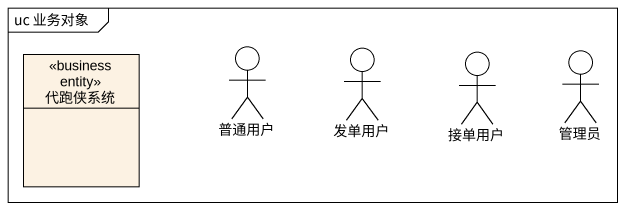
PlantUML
@startuml
mainframe uc 业务对象
allowmixing
hide circle
hide empty members
class 代跑侠系统 <<business entity>>
actor 普通用户
actor 发单用户
actor 接单用户
actor 管理员
@enduml
